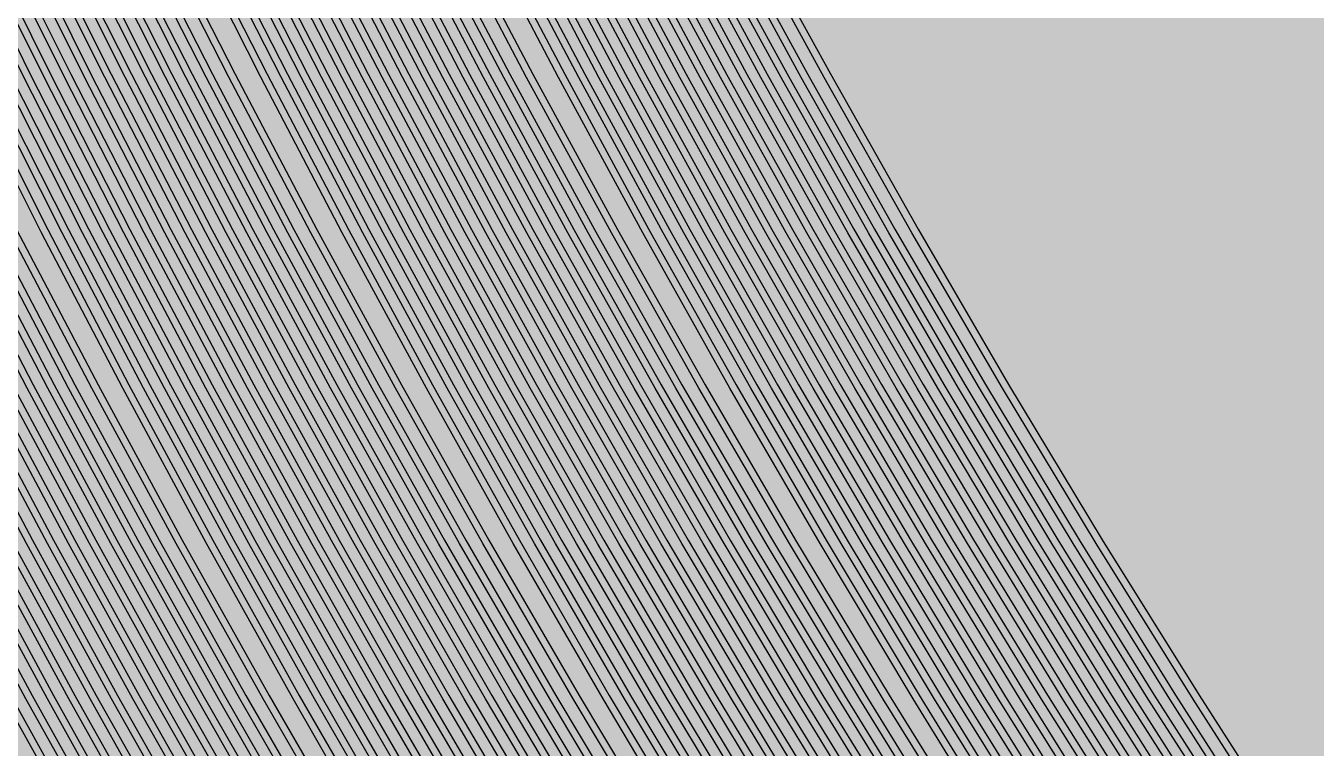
# Model space of a CAD drawing. Header units: metres. Extents: x -7231 to 10969, y -37556 to 1873.
# Drawn here: x 3917.9 to 4283.5, y -1606.2 to -1401.5 of the extents above; entities that cross this region are included whole.
import ezdxf

# ---------------------------------------------------------------- set-up
doc = ezdxf.new("R2010")
doc.units = ezdxf.units.M
doc.layers.add('Metal1', color=4, linetype='CONTINUOUS')
doc.layers.add('Polyimide', color=7, linetype='CONTINUOUS')

msp = doc.modelspace()

# ---------------------------------------------------------------- hatches: boundary and pattern name
at = {"layer": 'Polyimide'}
msp.add_hatch(color=7, dxfattribs=at).paths.add_polyline_path([(4065.69, -468), (4066.67, -501.99), (4068.51, -535.99), (4071.41, -569.99), (4075.54, -603.99), (4081.04, -637.99), (4088.01, -671.99), (4096.52, -705.98), (4106.62, -739.98), (4118.33, -773.98), (4131.63, -807.98), (4146.49, -841.98), (4162.87, -875.98), (4180.68, -909.97), (4199.83, -943.97), (4220.22, -977.97), (4241.73, -1011.97), (4264.21, -1045.97), (4287.52, -1079.96), (4311.51, -1113.96), (4336.01, -1147.96), (4360.86, -1181.96), (4385.88, -1215.96), (4410.89, -1249.96), (4435.74, -1283.95), (4460.24, -1317.95), (4484.23, -1351.95), (4507.54, -1385.95), (4530.02, -1419.95), (4551.53, -1453.94), (4571.92, -1487.94), (4591.07, -1521.94), (4608.88, -1555.94), (4625.26, -1589.94), (4640.12, -1623.94), (4653.42, -1657.93), (4665.13, -1691.93), (4675.23, -1725.93), (4683.74, -1759.93), (4690.71, -1793.93), (4696.21, -1827.93), (4700.34, -1861.92), (4703.24, -1895.92), (4705.08, -1929.92), (4706.06, -1963.92), (4706.44, -1997.92), (4706.5, -2031.91), (4706.5, -4793.02), (4709.95, -4838.39), (4720.22, -4882.71), (4737.08, -4924.98), (4760.13, -4964.2), (4788.85, -4999.49), (4822.58, -5030.03), (4860.53, -5055.12), (4901.85, -5074.18), (4901.85, -5074.18), (4970.68, -5105.23), (5034.7, -5145.26), (5092.76, -5193.54), (5143.8, -5249.19), (5186.89, -5311.2), (5221.24, -5378.44), (5246.23, -5449.69), (5261.41, -5523.66), (5266.5, -5599), (5261.41, -5674.34), (5246.23, -5748.31), (5221.24, -5819.56), (5186.89, -5886.8), (5143.8, -5948.81), (5092.76, -6004.46), (5034.7, -6052.74), (4970.68, -6092.77), (4901.85, -6123.82), (4860.53, -6142.88), (4822.58, -6167.97), (4788.85, -6198.51), (4760.13, -6233.8), (4737.08, -6273.02), (4720.22, -6315.29), (4709.95, -6359.61), (4706.5, -6404.98), (4706.5, -9221.52), (4709.95, -9266.88), (4720.22, -9311.21), (4737.08, -9353.47), (4760.13, -9392.7), (4788.85, -9427.98), (4822.58, -9458.52), (4860.53, -9483.61), (4901.85, -9502.67), (4970.68, -9533.72), (5034.7, -9573.75), (5092.76, -9622.03), (5143.8, -9677.68), (5186.89, -9739.69), (5221.24, -9806.94), (5246.23, -9878.19), (5261.41, -9952.16), (5266.5, -10027.49), (5261.41, -10102.83), (5246.23, -10176.8), (5221.24, -10248.05), (5186.89, -10315.3), (5143.8, -10377.31), (5092.76, -10432.96), (5034.7, -10481.24), (4970.68, -10521.27), (4901.85, -10552.32), (4860.53, -10571.38), (4822.58, -10596.46), (4788.85, -10627), (4760.13, -10662.29), (4737.08, -10701.52), (4720.22, -10743.78), (4709.95, -10788.1), (4706.5, -10833.47), (4706.5, -13650.01), (4709.95, -13695.38), (4720.22, -13739.7), (4737.08, -13781.96), (4760.13, -13821.19), (4788.85, -13856.48), (4822.58, -13887.02), (4860.53, -13912.11), (4901.85, -13931.17), (4970.68, -13962.22), (5034.7, -14002.25), (5092.76, -14050.53), (5143.8, -14106.18), (5186.89, -14168.19), (5221.24, -14235.43), (5246.23, -14306.68), (5261.41, -14380.65), (5266.5, -14455.99), (5261.41, -14531.33), (5246.23, -14605.29), (5221.24, -14676.55), (5186.89, -14743.79), (5143.8, -14805.8), (5092.76, -14861.45), (5034.7, -14909.73), (4970.68, -14949.76), (4901.85, -14980.81), (4860.53, -14999.87), (4822.58, -15024.96), (4788.85, -15055.5), (4760.13, -15090.79), (4737.08, -15130.01), (4720.22, -15172.27), (4709.95, -15216.6), (4706.5, -15261.97), (4706.5, -15455.99), (4720.95, -15750.04), (4764.14, -16041.26), (4835.68, -16326.84), (4934.86, -16604.04), (5060.74, -16870.18), (5212.09, -17122.7), (5387.47, -17359.17), (5585.18, -17577.31), (5803.32, -17775.02), (6039.79, -17950.4), (6292.31, -18101.75), (6558.45, -18227.63), (6835.65, -18326.81), (7121.23, -18398.34), (7412.45, -18441.54), (7706.5, -18455.99), (9969.01, -18455.99), (10047.42, -18459.84), (10125.08, -18471.36), (10201.23, -18490.44), (10275.15, -18516.89), (10346.12, -18550.45), (10413.46, -18590.81), (10476.52, -18637.58), (10534.69, -18690.3), (10587.41, -18748.47), (10634.18, -18811.53), (10674.54, -18878.87), (10708.11, -18949.84), (10734.56, -19023.76), (10753.63, -19099.92), (10765.15, -19177.58), (10769.01, -19255.99), (10769.01, -20895.8), (10730.24, -20951.41), (10694.6, -21009.08), (10662.21, -21068.63), (10633.17, -21129.89), (10607.55, -21192.66), (10585.45, -21256.74), (10566.93, -21321.96), (10552.05, -21388.09), (10540.84, -21454.95), (10533.35, -21522.33), (10529.6, -21590.02), (10529.6, -21657.81), (10533.35, -21725.5), (10540.84, -21792.87), (10552.05, -21859.73), (10566.93, -21925.87), (10585.45, -21991.08), (10607.55, -22055.17), (10633.17, -22117.94), (10662.21, -22179.19), (10694.6, -22238.74), (10730.24, -22296.41), (10769.01, -22352.03), (10769.01, -32454.24), (10728.74, -32510.49), (10691.72, -32568.92), (10658.05, -32629.35), (10627.85, -32691.58), (10601.2, -32755.42), (10578.21, -32820.67), (10558.93, -32887.1), (10543.44, -32954.52), (10531.77, -33022.71), (10523.97, -33091.44), (10520.07, -33160.51), (10520.07, -33229.69), (10523.97, -33298.75), (10531.77, -33367.49), (10543.44, -33435.67), (10558.93, -33503.09), (10578.21, -33569.53), (10601.2, -33634.77), (10627.85, -33698.61), (10658.05, -33760.85), (10691.72, -33821.28), (10728.74, -33879.71), (10769.01, -33935.96), (10769.01, -36556), (10765.15, -36634.41), (10753.63, -36712.07), (10734.56, -36788.23), (10708.11, -36862.15), (10674.54, -36933.12), (10634.18, -37000.46), (10587.41, -37063.51), (10534.69, -37121.69), (10476.52, -37174.41), (10413.46, -37221.18), (10346.12, -37261.54), (10275.15, -37295.1), (10201.23, -37321.55), (10125.08, -37340.63), (10047.42, -37352.15), (9969.01, -37356), (-6231.01, -37356), (-6309.42, -37352.15), (-6387.08, -37340.63), (-6463.23, -37321.55), (-6537.15, -37295.1), (-6608.12, -37261.54), (-6675.46, -37221.18), (-6738.52, -37174.41), (-6796.69, -37121.69), (-6849.41, -37063.51), (-6896.18, -37000.46), (-6936.54, -36933.12), (-6970.11, -36862.15), (-6996.56, -36788.23), (-7015.63, -36712.07), (-7027.15, -36634.41), (-7031.01, -36556), (-7031.01, -33936), (-6990.74, -33879.75), (-6953.7, -33821.31), (-6920.03, -33760.88), (-6889.82, -33698.64), (-6863.18, -33634.8), (-6840.18, -33569.55), (-6820.9, -33503.11), (-6805.4, -33435.69), (-6793.74, -33367.49), (-6785.94, -33298.75), (-6782.03, -33229.68), (-6782.03, -33160.5), (-6785.94, -33091.43), (-6793.74, -33022.69), (-6805.4, -32954.5), (-6820.9, -32887.07), (-6840.18, -32820.63), (-6863.18, -32755.39), (-6889.82, -32691.54), (-6920.03, -32629.3), (-6953.7, -32568.87), (-6990.74, -32510.43), (-7031.01, -32454.18), (-7031.01, -22364.83), (-6990.74, -22308.58), (-6953.7, -22250.14), (-6920.03, -22189.71), (-6889.82, -22127.47), (-6863.18, -22063.62), (-6840.18, -21998.38), (-6820.9, -21931.94), (-6805.4, -21864.51), (-6793.74, -21796.32), (-6785.94, -21727.58), (-6782.03, -21658.51), (-6782.03, -21589.33), (-6785.94, -21520.26), (-6793.74, -21451.52), (-6805.4, -21383.32), (-6820.9, -21315.9), (-6840.18, -21249.46), (-6863.18, -21184.21), (-6889.82, -21120.37), (-6920.03, -21058.13), (-6953.7, -20997.7), (-6990.74, -20939.26), (-7031.01, -20883.01), (-7031.01, -19255.99), (-7027.15, -19177.58), (-7015.63, -19099.92), (-6996.56, -19023.76), (-6970.11, -18949.84), (-6936.54, -18878.87), (-6896.18, -18811.53), (-6849.41, -18748.47), (-6796.69, -18690.3), (-6738.52, -18637.58), (-6675.46, -18590.81), (-6608.12, -18550.45), (-6537.15, -18516.89), (-6463.23, -18490.44), (-6387.08, -18471.36), (-6309.42, -18459.84), (-6231.01, -18455.99), (-3968.5, -18455.99), (-3674.45, -18441.54), (-3383.23, -18398.34), (-3097.65, -18326.81), (-2820.45, -18227.63), (-2554.31, -18101.75), (-2301.79, -17950.4), (-2065.32, -17775.02), (-1847.18, -17577.31), (-1649.47, -17359.17), (-1474.09, -17122.7), (-1322.74, -16870.18), (-1196.86, -16604.04), (-1097.68, -16326.84), (-1026.14, -16041.26), (-982.95, -15750.04), (-968.5, -15455.99), (-968.5, -15261.97), (-971.95, -15216.6), (-982.22, -15172.27), (-999.08, -15130.01), (-1022.13, -15090.79), (-1050.85, -15055.5), (-1084.58, -15024.96), (-1122.53, -14999.87), (-1163.85, -14980.81), (-1232.68, -14949.76), (-1296.7, -14909.73), (-1354.76, -14861.45), (-1405.8, -14805.8), (-1448.89, -14743.79), (-1483.24, -14676.55), (-1508.23, -14605.29), (-1523.41, -14531.33), (-1528.5, -14455.99), (-1523.41, -14380.65), (-1508.23, -14306.68), (-1483.24, -14235.43), (-1448.89, -14168.19), (-1405.8, -14106.18), (-1354.76, -14050.53), (-1296.7, -14002.25), (-1232.68, -13962.22), (-1163.85, -13931.17), (-1122.53, -13912.11), (-1084.58, -13887.02), (-1050.85, -13856.48), (-1022.13, -13821.19), (-999.08, -13781.96), (-982.22, -13739.7), (-971.95, -13695.38), (-968.5, -13650.01), (-968.5, -12309.64), (-971.95, -12264.27), (-982.22, -12219.94), (-999.08, -12177.68), (-1022.13, -12138.46), (-1050.85, -12103.17), (-1084.58, -12072.63), (-1122.53, -12047.54), (-1163.85, -12028.48), (-1232.68, -11997.43), (-1296.7, -11957.4), (-1354.76, -11909.12), (-1405.8, -11853.47), (-1448.89, -11791.46), (-1483.24, -11724.22), (-1508.23, -11652.96), (-1523.41, -11579), (-1528.5, -11503.66), (-1523.41, -11428.32), (-1508.23, -11354.35), (-1483.24, -11283.1), (-1448.89, -11215.86), (-1405.8, -11153.85), (-1354.76, -11098.2), (-1296.7, -11049.92), (-1232.68, -11009.89), (-1163.85, -10978.84), (-1122.53, -10959.78), (-1084.58, -10934.69), (-1050.85, -10904.15), (-1022.13, -10868.86), (-999.08, -10829.63), (-982.22, -10787.37), (-971.95, -10743.05), (-968.5, -10697.68), (-968.5, -9357.31), (-971.95, -9311.94), (-982.22, -9267.62), (-999.08, -9225.35), (-1022.13, -9186.13), (-1050.85, -9150.84), (-1084.58, -9120.3), (-1122.53, -9095.21), (-1163.85, -9076.15), (-1163.85, -9076.15), (-1232.68, -9045.1), (-1296.7, -9005.07), (-1354.76, -8956.79), (-1405.8, -8901.14), (-1448.89, -8839.13), (-1483.24, -8771.89), (-1508.23, -8700.64), (-1523.41, -8626.67), (-1528.5, -8551.33), (-1523.41, -8475.99), (-1508.23, -8402.02), (-1483.24, -8330.77), (-1448.89, -8263.53), (-1405.8, -8201.52), (-1354.76, -8145.87), (-1296.7, -8097.59), (-1232.68, -8057.56), (-1163.85, -8026.51), (-1163.85, -8026.51), (-1122.53, -8007.45), (-1084.58, -7982.36), (-1050.85, -7951.82), (-1022.13, -7916.53), (-999.08, -7877.31), (-982.22, -7835.04), (-971.95, -7790.72), (-968.5, -7745.35), (-968.5, -6404.98), (-971.95, -6359.61), (-982.22, -6315.29), (-999.08, -6273.02), (-1022.13, -6233.8), (-1050.85, -6198.51), (-1084.58, -6167.97), (-1122.53, -6142.88), (-1163.85, -6123.82), (-1163.85, -6123.82), (-1232.68, -6092.77), (-1296.7, -6052.74), (-1354.76, -6004.46), (-1405.8, -5948.81), (-1448.89, -5886.8), (-1483.24, -5819.56), (-1508.23, -5748.31), (-1523.41, -5674.34), (-1528.5, -5599), (-1523.41, -5523.66), (-1508.23, -5449.69), (-1483.24, -5378.44), (-1448.89, -5311.2), (-1405.8, -5249.19), (-1354.76, -5193.54), (-1296.7, -5145.26), (-1232.68, -5105.23), (-1163.85, -5074.18), (-1163.85, -5074.18), (-1122.53, -5055.12), (-1084.58, -5030.03), (-1050.85, -4999.49), (-1022.13, -4964.2), (-999.08, -4924.98), (-982.22, -4882.71), (-971.95, -4838.39), (-968.5, -4793.02), (-968.5, -2031.91), (-968.44, -1997.92), (-968.06, -1963.92), (-967.05, -1929.92), (-965.18, -1895.92), (-962.22, -1861.92), (-958.01, -1827.93), (-952.41, -1793.93), (-945.31, -1759.93), (-936.64, -1725.93), (-926.35, -1691.93), (-914.43, -1657.93), (-900.88, -1623.94), (-885.74, -1589.94), (-869.05, -1555.94), (-850.91, -1521.94), (-831.4, -1487.94), (-810.63, -1453.94), (-788.72, -1419.95), (-765.82, -1385.95), (-742.07, -1351.95), (-717.63, -1317.95), (-692.67, -1283.95), (-667.36, -1249.96), (-641.88, -1215.96), (-616.39, -1181.96), (-591.08, -1147.96), (-566.12, -1113.96), (-541.68, -1079.96), (-517.93, -1045.97), (-495.03, -1011.97), (-473.12, -977.97), (-452.35, -943.97), (-432.84, -909.97), (-414.7, -875.98), (-398.01, -841.98), (-382.87, -807.98), (-369.32, -773.98), (-357.4, -739.98), (-347.11, -705.98), (-338.44, -671.99), (-331.34, -637.99), (-325.74, -603.99), (-321.53, -569.99), (-318.57, -535.99), (-316.7, -501.99), (-315.69, -468), (-315.31, -434), (-315.25, -400), (-315.25, 401), (-315.25, 451), (-315.25, 1644), (-270.25, 1644), (-270.03, 1637.13), (-269.35, 1630.29), (-268.23, 1623.52), (-266.67, 1616.82), (-264.68, 1610.25), (-262.26, 1603.82), (-259.42, 1597.56), (-256.18, 1591.5), (-252.55, 1585.67), (-248.55, 1580.08), (-244.19, 1574.77), (-239.5, 1569.75), (-234.48, 1565.06), (-229.17, 1560.7), (-223.58, 1556.7), (-217.75, 1553.07), (-211.69, 1549.83), (-205.43, 1546.99), (-199, 1544.57), (-192.43, 1542.58), (-185.73, 1541.02), (-178.96, 1539.9), (-172.12, 1539.22), (-165.25, 1539), (-158.38, 1539.22), (-151.54, 1539.9), (-144.77, 1541.02), (-138.07, 1542.58), (-131.5, 1544.57), (-125.07, 1546.99), (-118.81, 1549.83), (-112.75, 1553.07), (-106.92, 1556.7), (-101.33, 1560.7), (-96.02, 1565.06), (-91, 1569.75), (-86.31, 1574.77), (-81.95, 1580.08), (-77.95, 1585.67), (-74.32, 1591.5), (-71.08, 1597.56), (-68.24, 1603.82), (-65.82, 1610.25), (-63.83, 1616.82), (-62.27, 1623.52), (-61.15, 1630.29), (-60.47, 1637.13), (-60.25, 1644), (1853, 1644), (1853, 1573), (3815.25, 1573), (3815.46, 1579.54), (3816.11, 1586.05), (3817.17, 1592.51), (3818.66, 1598.88), (3820.56, 1605.14), (3822.86, 1611.27), (3825.56, 1617.23), (3828.65, 1623), (3832.1, 1628.56), (3835.91, 1633.88), (3840.07, 1638.93), (3844.54, 1643.71), (3849.32, 1648.18), (3854.37, 1652.34), (3859.69, 1656.15), (3865.25, 1659.6), (3871.02, 1662.69), (3876.98, 1665.39), (3883.11, 1667.69), (3889.37, 1669.59), (3895.74, 1671.08), (3902.2, 1672.14), (3908.71, 1672.79), (3915.25, 1673), (3921.79, 1672.79), (3928.3, 1672.14), (3934.76, 1671.08), (3941.13, 1669.59), (3947.39, 1667.69), (3953.52, 1665.39), (3959.48, 1662.69), (3965.25, 1659.6), (3970.81, 1656.15), (3976.13, 1652.34), (3981.18, 1648.18), (3985.96, 1643.71), (3990.43, 1638.93), (3994.59, 1633.88), (3998.4, 1628.56), (4001.85, 1623), (4004.94, 1617.23), (4007.64, 1611.27), (4009.94, 1605.14), (4011.84, 1598.88), (4013.33, 1592.51), (4014.39, 1586.05), (4015.04, 1579.54), (4015.25, 1573), (4065.25, 1573), (4065.25, 451), (4065.25, 401), (4065.25, -400), (4065.31, -434), (4065.69, -468)])

# ---------------------------------------------------------------- linework, layer by layer
at = {"layer": 'Metal1'}
for points in [[(4174.5, -16631.91), (4174.5, -2032.19), (4147.92, -1988.41), (4121.2, -1944.4), (4094.48, -1900.38), (4067.76, -1856.36), (4041.04, -1812.34), (4014.32, -1768.32), (3987.65, -1724.29), (3961.62, -1680.27), (3936.37, -1636.23), (3911.9, -1592.2), (3888.2, -1548.17), (3865.26, -1504.14), (3843.05, -1460.11), (3821.59, -1416.08), (3800.85, -1372.05)], [(3802.66, -1371.21), (3823.39, -1415.22), (3844.85, -1459.22), (3867.04, -1503.23), (3889.97, -1547.24), (3913.66, -1591.24), (3938.11, -1635.25), (3963.35, -1679.26), (3989.37, -1723.27), (4016.03, -1767.28), (4042.75, -1811.3), (4069.47, -1855.32), (4096.19, -1899.34), (4122.91, -1943.36), (4149.63, -1987.38), (4176.5, -2031.63), (4176.5, -16631.91)], [(4181.5, -16631.91), (4181.5, -2032.2), (4154.83, -1988.42), (4128.01, -1944.4), (4101.2, -1900.38), (4074.38, -1856.36), (4047.56, -1812.34), (4020.75, -1768.32), (3993.98, -1724.3), (3967.85, -1680.27), (3942.52, -1636.24), (3917.96, -1592.21), (3894.17, -1548.17), (3871.15, -1504.14), (3848.87, -1460.11), (3827.32, -1416.08), (3806.51, -1372.05)], [(3808.32, -1371.21), (3829.13, -1415.21), (3850.66, -1459.22), (3872.92, -1503.23), (3895.94, -1547.24), (3919.71, -1591.24), (3944.26, -1635.25), (3969.58, -1679.26), (3995.7, -1723.27), (4022.46, -1767.28), (4049.27, -1811.3), (4076.09, -1855.32), (4102.9, -1899.34), (4129.72, -1943.36), (4156.54, -1987.38), (4183.5, -2031.63), (4183.5, -16631.91)], [(4188.5, -16631.91), (4188.5, -2032.2), (4161.73, -1988.42), (4134.82, -1944.4), (4107.91, -1900.38), (4081, -1856.36), (4054.09, -1812.34), (4027.17, -1768.32), (4000.31, -1724.3), (3974.09, -1680.27), (3948.66, -1636.24), (3924.02, -1592.21), (3900.15, -1548.18), (3877.04, -1504.14), (3854.68, -1460.11), (3833.06, -1416.08), (3812.17, -1372.05)], [(3813.98, -1371.21), (3834.86, -1415.21), (3856.47, -1459.22), (3878.81, -1503.23), (3901.91, -1547.23), (3925.77, -1591.24), (3950.4, -1635.25), (3975.82, -1679.26), (4002.03, -1723.27), (4028.88, -1767.28), (4055.79, -1811.3), (4082.7, -1855.32), (4109.62, -1899.34), (4136.53, -1943.35), (4163.44, -1987.37), (4190.5, -2031.63), (4190.5, -16631.91)], [(4195.5, -16631.91), (4195.5, -2032.2), (4168.64, -1988.42), (4141.63, -1944.4), (4114.62, -1900.38), (4087.62, -1856.36), (4060.61, -1812.34), (4033.6, -1768.32), (4006.64, -1724.3), (3980.33, -1680.27), (3954.81, -1636.24), (3930.08, -1592.21), (3906.12, -1548.18), (3882.93, -1504.15), (3860.49, -1460.12), (3838.79, -1416.08), (3817.83, -1372.05)], [(3819.64, -1371.21), (3840.59, -1415.21), (3862.28, -1459.22), (3884.7, -1503.23), (3907.88, -1547.23), (3931.83, -1591.24), (3956.55, -1635.25), (3982.05, -1679.26), (4008.35, -1723.26), (4035.3, -1767.28), (4062.31, -1811.3), (4089.32, -1855.32), (4116.33, -1899.33), (4143.34, -1943.35), (4170.34, -1987.37), (4197.5, -2031.63), (4197.5, -16631.91)], [(4202.5, -16631.91), (4202.5, -2032.2), (4175.54, -1988.42), (4148.44, -1944.4), (4121.34, -1900.38), (4094.23, -1856.36), (4067.13, -1812.34), (4040.02, -1768.32), (4012.97, -1724.3), (3986.56, -1680.27), (3960.96, -1636.24), (3936.14, -1592.21), (3912.09, -1548.18), (3888.82, -1504.15), (3866.3, -1460.12), (3844.53, -1416.09), (3823.49, -1372.05)], [(3825.3, -1371.2), (3846.32, -1415.21), (3868.09, -1459.22), (3890.59, -1503.22), (3913.86, -1547.23), (3937.88, -1591.24), (3962.69, -1635.25), (3988.29, -1679.25), (4014.68, -1723.26), (4041.73, -1767.28), (4068.83, -1811.3), (4095.94, -1855.31), (4123.04, -1899.33), (4150.14, -1943.35), (4177.25, -1987.37), (4204.5, -2031.63), (4204.5, -16631.91)], [(4209.5, -16631.91), (4209.5, -2032.2), (4182.45, -1988.42), (4155.25, -1944.4), (4128.05, -1900.38), (4100.85, -1856.36), (4073.65, -1812.35), (4046.45, -1768.33), (4019.3, -1724.3), (3992.8, -1680.27), (3967.1, -1636.24), (3942.19, -1592.21), (3918.07, -1548.18), (3894.71, -1504.15), (3872.11, -1460.12), (3850.26, -1416.09), (3829.15, -1372.06)], [(3830.96, -1371.2), (3852.06, -1415.21), (3873.9, -1459.22), (3896.48, -1503.22), (3919.83, -1547.23), (3943.94, -1591.24), (3968.84, -1635.24), (3994.52, -1679.25), (4021.01, -1723.26), (4048.15, -1767.28), (4075.35, -1811.29), (4102.55, -1855.31), (4129.75, -1899.33), (4156.95, -1943.35), (4184.15, -1987.37), (4211.5, -2031.63), (4211.5, -16631.91)], [(4216.5, -16631.91), (4216.5, -2032.2), (4189.35, -1988.42), (4162.06, -1944.4), (4134.76, -1900.38), (4107.47, -1856.37), (4080.17, -1812.35), (4052.88, -1768.33), (4025.63, -1724.3), (3999.04, -1680.27), (3973.25, -1636.24), (3948.25, -1592.21), (3924.04, -1548.18), (3900.6, -1504.15), (3877.92, -1460.12), (3855.99, -1416.09), (3834.81, -1372.06)], [(3836.61, -1371.2), (3857.79, -1415.21), (3879.71, -1459.22), (3902.37, -1503.22), (3925.8, -1547.23), (3950, -1591.24), (3974.98, -1635.24), (4000.76, -1679.25), (4027.34, -1723.26), (4054.58, -1767.27), (4081.87, -1811.29), (4109.17, -1855.31), (4136.46, -1899.33), (4163.76, -1943.35), (4191.05, -1987.37), (4218.5, -2031.63), (4218.5, -16631.91)], [(4223.5, -16631.91), (4223.5, -2032.2), (4196.26, -1988.42), (4168.87, -1944.4), (4141.48, -1900.39), (4114.08, -1856.37), (4086.69, -1812.35), (4059.3, -1768.33), (4031.96, -1724.3), (4005.27, -1680.27), (3979.39, -1636.24), (3954.31, -1592.21), (3930.01, -1548.18), (3906.49, -1504.15), (3883.73, -1460.12), (3861.73, -1416.09), (3840.47, -1372.06)], [(3842.27, -1371.2), (3863.52, -1415.21), (3885.51, -1459.21), (3908.26, -1503.22), (3931.77, -1547.23), (3956.05, -1591.24), (3981.12, -1635.24), (4006.99, -1679.25), (4033.67, -1723.26), (4061, -1767.27), (4088.39, -1811.29), (4115.78, -1855.31), (4143.17, -1899.33), (4170.57, -1943.35), (4197.96, -1987.37), (4225.5, -2031.63), (4225.5, -16631.91)], [(4230.5, -16631.91), (4230.5, -2032.2), (4203.16, -1988.43), (4175.68, -1944.41), (4148.19, -1900.39), (4120.7, -1856.37), (4093.21, -1812.35), (4065.73, -1768.33), (4038.29, -1724.31), (4011.51, -1680.28), (3985.54, -1636.25), (3960.37, -1592.21), (3935.99, -1548.18), (3912.38, -1504.15), (3889.54, -1460.12), (3867.46, -1416.09), (3846.13, -1372.06)], [(3847.93, -1371.2), (3869.25, -1415.21), (3891.32, -1459.21), (3914.15, -1503.22), (3937.74, -1547.23), (3962.11, -1591.23), (3987.27, -1635.24), (4013.23, -1679.25), (4039.99, -1723.26), (4067.42, -1767.27), (4094.91, -1811.29), (4122.4, -1855.31), (4149.89, -1899.33), (4177.37, -1943.35), (4204.86, -1987.37), (4232.5, -2031.63), (4232.5, -16631.91)], [(4237.5, -16631.91), (4237.5, -2032.2), (4210.07, -1988.43), (4182.49, -1944.41), (4154.9, -1900.39), (4127.32, -1856.37), (4099.74, -1812.35), (4072.15, -1768.33), (4044.62, -1724.31), (4017.75, -1680.28), (3991.68, -1636.25), (3966.43, -1592.22), (3941.96, -1548.18), (3918.27, -1504.15), (3895.35, -1460.12), (3873.19, -1416.09), (3851.79, -1372.06)], [(3853.59, -1371.2), (3874.99, -1415.2), (3897.13, -1459.21), (3920.04, -1503.22), (3943.71, -1547.23), (3968.17, -1591.23), (3993.41, -1635.24), (4019.46, -1679.25), (4046.32, -1723.26), (4073.85, -1767.27), (4101.43, -1811.29), (4129.01, -1855.31), (4156.6, -1899.33), (4184.18, -1943.35), (4211.76, -1987.36), (4239.5, -2031.63), (4239.5, -16631.91)], [(4244.5, -16631.91), (4244.5, -2032.2), (4216.97, -1988.43), (4189.29, -1944.41), (4161.62, -1900.39), (4133.94, -1856.37), (4106.26, -1812.35), (4078.58, -1768.33), (4050.95, -1724.31), (4023.98, -1680.28), (3997.83, -1636.25), (3972.48, -1592.22), (3947.93, -1548.19), (3924.16, -1504.16), (3901.16, -1460.12), (3878.93, -1416.09), (3857.44, -1372.06)], [(3859.25, -1371.2), (3880.72, -1415.2), (3902.94, -1459.21), (3925.93, -1503.22), (3949.69, -1547.22), (3974.22, -1591.23), (3999.56, -1635.24), (4025.7, -1679.25), (4052.65, -1723.25), (4080.27, -1767.27), (4107.95, -1811.29), (4135.63, -1855.31), (4163.31, -1899.33), (4190.99, -1943.34), (4218.67, -1987.36), (4246.5, -2031.63), (4246.5, -16631.91)], [(4251.5, -16631.91), (4251.5, -2032.2), (4223.88, -1988.43), (4196.1, -1944.41), (4168.33, -1900.39), (4140.55, -1856.37), (4112.78, -1812.35), (4085, -1768.33), (4057.28, -1724.31), (4030.22, -1680.28), (4003.98, -1636.25), (3978.54, -1592.22), (3953.9, -1548.19), (3930.05, -1504.16), (3906.98, -1460.13), (3884.66, -1416.09), (3863.1, -1372.06)], [(3864.91, -1371.2), (3886.45, -1415.2), (3908.75, -1459.21), (3931.82, -1503.22), (3955.66, -1547.22), (3980.28, -1591.23), (4005.7, -1635.24), (4031.93, -1679.24), (4058.98, -1723.25), (4086.7, -1767.27), (4114.47, -1811.29), (4142.25, -1855.3), (4170.02, -1899.32), (4197.8, -1943.34), (4225.57, -1987.36), (4253.5, -2031.63), (4253.5, -16631.91)], [(4258.5, -16631.91), (4258.5, -2032.2), (4230.84, -1988.43), (4203.03, -1944.41), (4175.21, -1900.39), (4147.4, -1856.37), (4119.59, -1812.35), (4091.77, -1768.33), (4064.01, -1724.31), (4036.91, -1680.28), (4010.63, -1636.25), (3985.17, -1592.22), (3960.49, -1548.19), (3936.61, -1504.16), (3913.5, -1460.13), (3891.16, -1416.09), (3869.57, -1372.06)], [(3871.37, -1371.19), (3892.95, -1415.2), (3915.28, -1459.21), (3938.37, -1503.22), (3962.25, -1547.22), (3986.9, -1591.23), (4012.36, -1635.24), (4038.62, -1679.24), (4065.71, -1723.25), (4093.46, -1767.27), (4121.28, -1811.29), (4149.09, -1855.3), (4176.91, -1899.32), (4204.72, -1943.34), (4232.53, -1987.36), (4260.5, -2031.63), (4260.5, -16631.91)], [(4265.5, -16631.91), (4265.5, -2032.2), (4237.99, -1988.43), (4210.33, -1944.41), (4182.67, -1900.39), (4155.01, -1856.37), (4127.35, -1812.35), (4099.69, -1768.33), (4072.09, -1724.31), (4045.14, -1680.28), (4019, -1636.25), (3993.67, -1592.22), (3969.14, -1548.19), (3945.38, -1504.15), (3922.4, -1460.12), (3900.18, -1416.09), (3878.71, -1372.06)], [(3880.52, -1371.2), (3901.97, -1415.2), (3924.18, -1459.21), (3947.15, -1503.22), (3970.89, -1547.22), (3995.41, -1591.23), (4020.73, -1635.24), (4046.85, -1679.25), (4073.79, -1723.25), (4101.39, -1767.27), (4129.05, -1811.29), (4156.71, -1855.31), (4184.37, -1899.33), (4212.03, -1943.34), (4239.69, -1987.36), (4267.5, -2031.63), (4267.5, -16631.91)], [(4272.5, -16631.91), (4272.5, -2032.2), (4244.9, -1988.43), (4217.14, -1944.41), (4189.39, -1900.39), (4161.63, -1856.37), (4133.87, -1812.35), (4106.12, -1768.33), (4078.42, -1724.31), (4051.37, -1680.28), (4025.15, -1636.25), (3999.73, -1592.22), (3975.11, -1548.19), (3951.27, -1504.16), (3928.21, -1460.12), (3905.92, -1416.09), (3884.37, -1372.06)], [(3886.17, -1371.2), (3907.71, -1415.2), (3929.99, -1459.21), (3953.04, -1503.22), (3976.86, -1547.22), (4001.47, -1591.23), (4026.87, -1635.24), (4053.08, -1679.24), (4080.11, -1723.25), (4107.81, -1767.27), (4135.57, -1811.29), (4163.32, -1855.31), (4191.08, -1899.32), (4218.83, -1943.34), (4246.59, -1987.36), (4274.5, -2031.63), (4274.5, -16631.91)], [(4279.5, -16631.91), (4279.5, -2032.2), (4251.8, -1988.43), (4223.95, -1944.41), (4196.1, -1900.39), (4168.25, -1856.37), (4140.4, -1812.35), (4112.54, -1768.33), (4084.75, -1724.31), (4057.61, -1680.28), (4031.29, -1636.25), (4005.79, -1592.22), (3981.08, -1548.19), (3957.17, -1504.16), (3934.02, -1460.13), (3911.65, -1416.09), (3890.03, -1372.06)], [(3891.83, -1371.19), (3913.44, -1415.2), (3935.8, -1459.21), (3958.93, -1503.21), (3982.83, -1547.22), (4007.53, -1591.23), (4033.02, -1635.24), (4059.32, -1679.24), (4086.44, -1723.25), (4114.23, -1767.27), (4142.09, -1811.28), (4169.94, -1855.3), (4197.79, -1899.32), (4225.64, -1943.34), (4253.49, -1987.36), (4281.5, -2031.62), (4281.5, -16631.91)], [(4286.5, -16631.91), (4286.5, -2032.21), (4258.71, -1988.43), (4230.76, -1944.41), (4202.81, -1900.39), (4174.87, -1856.37), (4146.92, -1812.36), (4118.97, -1768.34), (4091.07, -1724.31), (4063.84, -1680.28), (4037.44, -1636.25), (4011.85, -1592.22), (3987.06, -1548.19), (3963.06, -1504.16), (3939.84, -1460.13), (3917.38, -1416.1), (3895.69, -1372.06)], [(3897.49, -1371.19), (3919.17, -1415.2), (3941.61, -1459.21), (3964.82, -1503.21), (3988.81, -1547.22), (4013.58, -1591.23), (4039.16, -1635.23), (4065.55, -1679.24), (4092.77, -1723.25), (4120.66, -1767.26), (4148.61, -1811.28), (4176.55, -1855.3), (4204.5, -1899.32), (4232.45, -1943.34), (4260.4, -1987.36), (4288.5, -2031.62), (4288.5, -16631.91)], [(4293.5, -16631.91), (4293.5, -2032.21), (4265.61, -1988.43), (4237.57, -1944.41), (4209.53, -1900.39), (4181.48, -1856.38), (4153.44, -1812.36), (4125.4, -1768.34), (4097.4, -1724.31), (4070.08, -1680.28), (4043.59, -1636.25), (4017.91, -1592.22), (3993.03, -1548.19), (3968.95, -1504.16), (3945.65, -1460.13), (3923.12, -1416.1), (3901.35, -1372.07)], [(3903.15, -1371.19), (3924.9, -1415.2), (3947.42, -1459.21), (3970.71, -1503.21), (3994.78, -1547.22), (4019.64, -1591.23), (4045.31, -1635.23), (4071.79, -1679.24), (4099.1, -1723.25), (4127.08, -1767.26), (4155.13, -1811.28), (4183.17, -1855.3), (4211.21, -1899.32), (4239.26, -1943.34), (4267.3, -1987.36), (4295.5, -2031.62), (4295.5, -16631.91)], [(4300.5, -16631.91), (4300.5, -2032.21), (4272.52, -1988.43), (4244.38, -1944.42), (4216.24, -1900.4), (4188.1, -1856.38), (4159.96, -1812.36), (4131.82, -1768.34), (4103.73, -1724.31), (4076.32, -1680.29), (4049.73, -1636.25), (4023.96, -1592.22), (3999, -1548.19), (3974.84, -1504.16), (3951.46, -1460.13), (3928.85, -1416.1), (3907.01, -1372.07)], [(3908.81, -1371.19), (3930.64, -1415.2), (3953.23, -1459.2), (3976.6, -1503.21), (4000.75, -1547.22), (4025.7, -1591.22), (4051.45, -1635.23), (4078.02, -1679.24), (4105.43, -1723.25), (4133.51, -1767.26), (4161.65, -1811.28), (4189.78, -1855.3), (4217.92, -1899.32), (4246.06, -1943.34), (4274.2, -1987.36), (4302.5, -2031.62), (4302.5, -16631.91)], [(4307.5, -16631.91), (4307.5, -2032.21), (4279.42, -1988.44), (4251.19, -1944.42), (4222.95, -1900.4), (4194.72, -1856.38), (4166.48, -1812.36), (4138.25, -1768.34), (4110.06, -1724.32), (4082.55, -1680.29), (4055.88, -1636.26), (4030.02, -1592.22), (4004.98, -1548.19), (3980.73, -1504.16), (3957.27, -1460.13), (3934.59, -1416.1), (3912.67, -1372.07)], [(3914.47, -1371.19), (3936.37, -1415.2), (3959.04, -1459.2), (3982.49, -1503.21), (4006.72, -1547.22), (4031.75, -1591.22), (4057.59, -1635.23), (4084.26, -1679.24), (4111.75, -1723.25), (4139.93, -1767.26), (4168.17, -1811.28), (4196.4, -1855.3), (4224.64, -1899.32), (4252.87, -1943.34), (4281.11, -1987.36), (4309.5, -2031.62), (4309.5, -16631.91)], [(4314.5, -16631.91), (4314.5, -2032.21), (4286.33, -1988.44), (4258, -1944.42), (4229.67, -1900.4), (4201.33, -1856.38), (4173, -1812.36), (4144.67, -1768.34), (4116.39, -1724.32), (4088.79, -1680.29), (4062.02, -1636.26), (4036.08, -1592.23), (4010.95, -1548.19), (3986.62, -1504.16), (3963.08, -1460.13), (3940.32, -1416.1), (3918.33, -1372.07)], [(3920.13, -1371.19), (3942.1, -1415.19), (3964.85, -1459.2), (3988.38, -1503.21), (4012.69, -1547.22), (4037.81, -1591.22), (4063.74, -1635.23), (4090.49, -1679.24), (4118.08, -1723.25), (4146.35, -1767.26), (4174.68, -1811.28), (4203.02, -1855.3), (4231.35, -1899.32), (4259.68, -1943.34), (4288.01, -1987.35), (4316.5, -2031.62), (4316.5, -16631.91)], [(4321.5, -16631.91), (4321.5, -2032.21), (4293.23, -1988.44), (4264.81, -1944.42), (4236.38, -1900.4), (4207.95, -1856.38), (4179.52, -1812.36), (4151.1, -1768.34), (4122.72, -1724.32), (4095.03, -1680.29), (4068.17, -1636.26), (4042.14, -1592.23), (4016.92, -1548.2), (3992.51, -1504.16), (3968.89, -1460.13), (3946.05, -1416.1), (3923.99, -1372.07)], [(3925.78, -1371.19), (3947.84, -1415.19), (3970.66, -1459.2), (3994.27, -1503.21), (4018.66, -1547.21), (4043.87, -1591.22), (4069.88, -1635.23), (4096.73, -1679.24), (4124.41, -1723.24), (4152.78, -1767.26), (4181.2, -1811.28), (4209.63, -1855.3), (4238.06, -1899.32), (4266.49, -1943.33), (4294.91, -1987.35), (4323.5, -2031.62), (4323.5, -16631.91)], [(4328.5, -16631.91), (4328.5, -2032.21), (4300.14, -1988.44), (4271.61, -1944.42), (4243.09, -1900.4), (4214.57, -1856.38), (4186.05, -1812.36), (4157.52, -1768.34), (4129.05, -1724.32), (4101.26, -1680.29), (4074.31, -1636.26), (4048.2, -1592.23), (4022.89, -1548.2), (3998.4, -1504.17), (3974.7, -1460.13), (3951.79, -1416.1), (3929.65, -1372.07)], [(3931.44, -1371.19), (3953.57, -1415.19), (3976.47, -1459.2), (4000.15, -1503.21), (4024.64, -1547.21), (4049.92, -1591.22), (4076.03, -1635.23), (4102.96, -1679.23), (4130.74, -1723.24), (4159.2, -1767.26), (4187.72, -1811.28), (4216.25, -1855.29), (4244.77, -1899.31), (4273.29, -1943.33), (4301.82, -1987.35), (4330.5, -2031.62), (4330.5, -16631.91)], [(4335.5, -16631.91), (4335.5, -2032.21), (4307.04, -1988.44), (4278.42, -1944.42), (4249.81, -1900.4), (4221.19, -1856.38), (4192.57, -1812.36), (4163.95, -1768.35), (4135.38, -1724.32), (4107.5, -1680.29), (4080.46, -1636.26), (4054.25, -1592.23), (4028.87, -1548.2), (4004.29, -1504.17), (3980.51, -1460.14), (3957.52, -1416.1), (3935.31, -1372.07)], [(3937.1, -1371.18), (3959.3, -1415.19), (3982.28, -1459.2), (4006.04, -1503.2), (4030.61, -1547.21), (4055.98, -1591.22), (4082.17, -1635.23), (4109.2, -1679.23), (4137.07, -1723.24), (4165.63, -1767.26), (4194.24, -1811.27), (4222.86, -1855.29), (4251.48, -1899.31), (4280.1, -1943.33), (4308.72, -1987.35), (4337.5, -2031.62), (4337.5, -16631.91)], [(4342.5, -16631.91), (4342.5, -2032.21), (4313.95, -1988.44), (4285.23, -1944.42), (4256.52, -1900.4), (4227.8, -1856.38), (4199.09, -1812.37), (4170.37, -1768.35), (4141.71, -1724.32), (4113.74, -1680.29), (4086.61, -1636.26), (4060.31, -1592.23), (4034.84, -1548.2), (4010.18, -1504.17), (3986.32, -1460.14), (3963.26, -1416.11), (3940.97, -1372.07)], [(3942.76, -1371.18), (3965.03, -1415.19), (3988.09, -1459.2), (4011.93, -1503.2), (4036.58, -1547.21), (4062.04, -1591.22), (4088.32, -1635.22), (4115.43, -1679.23), (4143.4, -1723.24), (4172.05, -1767.25), (4200.76, -1811.27), (4229.48, -1855.29), (4258.19, -1899.31), (4286.91, -1943.33), (4315.62, -1987.35), (4344.5, -2031.62), (4344.5, -16631.91)], [(4349.5, -16631.91), (4349.5, -2032.21), (4320.85, -1988.44), (4292.04, -1944.42), (4263.23, -1900.41), (4234.42, -1856.39), (4205.61, -1812.37), (4176.8, -1768.35), (4148.04, -1724.32), (4119.97, -1680.29), (4092.75, -1636.26), (4066.37, -1592.23), (4040.81, -1548.2), (4016.07, -1504.17), (3992.13, -1460.14), (3968.99, -1416.11), (3946.63, -1372.08)], [(3948.42, -1371.18), (3970.77, -1415.19), (3993.9, -1459.2), (4017.82, -1503.2), (4042.55, -1547.21), (4068.09, -1591.22), (4094.46, -1635.22), (4121.67, -1679.23), (4149.72, -1723.24), (4178.47, -1767.25), (4207.28, -1811.27), (4236.09, -1855.29), (4264.91, -1899.31), (4293.72, -1943.33), (4322.53, -1987.35), (4351.5, -2031.62), (4351.5, -16631.91)], [(4356.5, -16631.91), (4356.5, -2032.21), (4327.81, -1988.44), (4298.97, -1944.42), (4270.12, -1900.41), (4241.27, -1856.39), (4212.42, -1812.37), (4183.57, -1768.35), (4154.78, -1724.32), (4126.67, -1680.29), (4099.41, -1636.26), (4072.99, -1592.23), (4047.4, -1548.2), (4022.63, -1504.17), (3998.66, -1460.14), (3975.48, -1416.11), (3953.09, -1372.08)], [(3954.88, -1371.18), (3977.26, -1415.19), (4000.42, -1459.2), (4024.38, -1503.2), (4049.14, -1547.21), (4074.72, -1591.22), (4101.12, -1635.22), (4128.36, -1679.23), (4156.46, -1723.24), (4185.24, -1767.25), (4214.09, -1811.27), (4242.94, -1855.29), (4271.79, -1899.31), (4300.64, -1943.33), (4329.49, -1987.35), (4358.5, -2031.62), (4358.5, -16631.91)], [(4363.5, -16631.91), (4363.5, -2032.21), (4334.97, -1988.44), (4306.27, -1944.42), (4277.58, -1900.4), (4248.88, -1856.38), (4220.18, -1812.37), (4191.49, -1768.35), (4162.85, -1724.32), (4134.89, -1680.29), (4107.78, -1636.26), (4081.5, -1592.23), (4056.05, -1548.2), (4031.4, -1504.17), (4007.56, -1460.14), (3984.51, -1416.11), (3962.24, -1372.07)], [(3964.03, -1371.18), (3986.29, -1415.19), (4009.33, -1459.2), (4033.16, -1503.2), (4057.78, -1547.21), (4083.22, -1591.22), (4109.49, -1635.22), (4136.59, -1679.23), (4164.53, -1723.24), (4193.16, -1767.25), (4221.86, -1811.27), (4250.56, -1855.29), (4279.25, -1899.31), (4307.95, -1943.33), (4336.64, -1987.35), (4365.5, -2031.62), (4365.5, -16631.91)], [(4370.5, -16631.91), (4370.5, -2032.21), (4341.87, -1988.44), (4313.08, -1944.42), (4284.29, -1900.4), (4255.5, -1856.39), (4226.71, -1812.37), (4197.91, -1768.35), (4169.18, -1724.32), (4141.13, -1680.29), (4113.92, -1636.26), (4087.56, -1592.23), (4062.02, -1548.2), (4037.29, -1504.17), (4013.37, -1460.14), (3990.24, -1416.11), (3967.9, -1372.08)], [(3969.69, -1371.18), (3992.02, -1415.19), (4015.14, -1459.2), (4039.05, -1503.2), (4063.76, -1547.21), (4089.28, -1591.22), (4115.63, -1635.22), (4142.82, -1679.23), (4170.86, -1723.24), (4199.59, -1767.25), (4228.38, -1811.27), (4257.17, -1855.29), (4285.96, -1899.31), (4314.75, -1943.33), (4343.55, -1987.35), (4372.5, -2031.62), (4372.5, -16631.91)], [(4377.5, -16631.91), (4377.5, -2032.21), (4348.78, -1988.44), (4319.89, -1944.43), (4291, -1900.41), (4262.11, -1856.39), (4233.23, -1812.37), (4204.34, -1768.35), (4175.51, -1724.32), (4147.36, -1680.3), (4120.07, -1636.26), (4093.62, -1592.23), (4067.99, -1548.2), (4043.18, -1504.17), (4019.18, -1460.14), (3995.98, -1416.11), (3973.56, -1372.08)], [(3975.34, -1371.18), (3997.75, -1415.19), (4020.95, -1459.19), (4044.93, -1503.2), (4069.73, -1547.21), (4095.34, -1591.22), (4121.78, -1635.22), (4149.05, -1679.23), (4177.19, -1723.24), (4206.01, -1767.25), (4234.9, -1811.27), (4263.79, -1855.29), (4292.67, -1899.31), (4321.56, -1943.33), (4350.45, -1987.35), (4379.5, -2031.62), (4379.5, -16631.91)], [(4384.5, -16631.91), (4384.5, -2032.21), (4355.68, -1988.45), (4326.7, -1944.43), (4297.72, -1900.41), (4268.73, -1856.39), (4239.75, -1812.37), (4210.77, -1768.35), (4181.84, -1724.33), (4153.6, -1680.3), (4126.21, -1636.27), (4099.67, -1592.23), (4073.97, -1548.2), (4049.08, -1504.17), (4024.99, -1460.14), (4001.71, -1416.11), (3979.21, -1372.08)], [(3981, -1371.18), (4003.49, -1415.19), (4026.76, -1459.19), (4050.82, -1503.2), (4075.7, -1547.21), (4101.39, -1591.21), (4127.92, -1635.22), (4155.29, -1679.23), (4183.52, -1723.24), (4212.44, -1767.25), (4241.42, -1811.27), (4270.4, -1855.29), (4299.39, -1899.31), (4328.37, -1943.33), (4357.35, -1987.35), (4386.5, -2031.62), (4386.5, -16631.91)], [(4391.5, -16631.91), (4391.5, -2032.22), (4362.59, -1988.45), (4333.51, -1944.43), (4304.43, -1900.41), (4275.35, -1856.39), (4246.27, -1812.37), (4217.19, -1768.35), (4188.17, -1724.33), (4159.84, -1680.3), (4132.36, -1636.27), (4105.73, -1592.24), (4079.94, -1548.2), (4054.97, -1504.17), (4030.81, -1460.14), (4007.45, -1416.11), (3984.87, -1372.08)], [(3986.66, -1371.18), (4009.22, -1415.19), (4032.57, -1459.19), (4056.71, -1503.2), (4081.67, -1547.21), (4107.45, -1591.21), (4134.06, -1635.22), (4161.52, -1679.23), (4189.84, -1723.24), (4218.86, -1767.25), (4247.94, -1811.27), (4277.02, -1855.29), (4306.1, -1899.31), (4335.18, -1943.33), (4364.26, -1987.34), (4393.5, -2031.61), (4393.5, -16631.91)], [(4398.5, -16631.91), (4398.5, -2032.22), (4369.49, -1988.45), (4340.32, -1944.43), (4311.14, -1900.41), (4281.97, -1856.39), (4252.79, -1812.37), (4223.62, -1768.35), (4194.5, -1724.33), (4166.07, -1680.3), (4138.51, -1636.27), (4111.79, -1592.24), (4085.91, -1548.21), (4060.86, -1504.17), (4036.62, -1460.14), (4013.18, -1416.11), (3990.53, -1372.08)], [(3992.32, -1371.18), (4014.95, -1415.18), (4038.38, -1459.19), (4062.6, -1503.2), (4087.64, -1547.2), (4113.51, -1591.21), (4140.21, -1635.22), (4167.76, -1679.23), (4196.17, -1723.23), (4225.28, -1767.25), (4254.46, -1811.27), (4283.63, -1855.29), (4312.81, -1899.31), (4341.98, -1943.32), (4371.16, -1987.34), (4400.5, -2031.61), (4400.5, -16631.91)], [(4405.5, -16631.91), (4405.5, -2032.22), (4376.4, -1988.45), (4347.13, -1944.43), (4317.86, -1900.41), (4288.58, -1856.39), (4259.31, -1812.37), (4230.04, -1768.35), (4200.83, -1724.33), (4172.31, -1680.3), (4144.65, -1636.27), (4117.85, -1592.24), (4091.88, -1548.21), (4066.75, -1504.18), (4042.43, -1460.14), (4018.91, -1416.11), (3996.19, -1372.08)], [(3997.98, -1371.18), (4020.68, -1415.18), (4044.19, -1459.19), (4068.49, -1503.2), (4093.61, -1547.2), (4119.56, -1591.21), (4146.35, -1635.22), (4173.99, -1679.22), (4202.5, -1723.23), (4231.71, -1767.25), (4260.98, -1811.27), (4290.25, -1855.28), (4319.52, -1899.3), (4348.79, -1943.32), (4378.06, -1987.34), (4407.5, -2031.61), (4407.5, -16631.91)], [(4412.5, -16631.91), (4412.5, -2032.22), (4383.3, -1988.45), (4353.93, -1944.43), (4324.57, -1900.41), (4295.2, -1856.39), (4265.83, -1812.37), (4236.47, -1768.35), (4207.16, -1724.33), (4178.54, -1680.3), (4150.8, -1636.27), (4123.91, -1592.24), (4097.86, -1548.21), (4072.64, -1504.18), (4048.24, -1460.15), (4024.65, -1416.11), (4001.85, -1372.08)], [(4003.64, -1371.18), (4026.42, -1415.18), (4050, -1459.19), (4074.38, -1503.2), (4099.59, -1547.2), (4125.62, -1591.21), (4152.5, -1635.22), (4180.23, -1679.22), (4208.83, -1723.23), (4238.13, -1767.25), (4267.5, -1811.26), (4296.87, -1855.28), (4326.23, -1899.3), (4355.6, -1943.32), (4384.97, -1987.34), (4414.5, -2031.61), (4414.5, -16631.91)], [(4419.5, -16631.91), (4419.5, -2032.22), (4390.21, -1988.45), (4360.74, -1944.43), (4331.28, -1900.41), (4301.82, -1856.39), (4272.36, -1812.38), (4242.89, -1768.36), (4213.49, -1724.33), (4184.78, -1680.3), (4156.94, -1636.27), (4129.96, -1592.24), (4103.83, -1548.21), (4078.53, -1504.18), (4054.05, -1460.15), (4030.38, -1416.12), (4007.51, -1372.08)], [(4009.29, -1371.17), (4032.15, -1415.18), (4055.8, -1459.19), (4080.27, -1503.19), (4105.56, -1547.2), (4131.68, -1591.21), (4158.64, -1635.21), (4186.46, -1679.22), (4215.16, -1723.23), (4244.56, -1767.24), (4274.02, -1811.26), (4303.48, -1855.28), (4332.94, -1899.3), (4362.41, -1943.32), (4391.87, -1987.34), (4421.5, -2031.61), (4421.5, -16631.91)], [(4426.5, -16631.91), (4426.5, -2032.22), (4397.11, -1988.45), (4367.55, -1944.43), (4337.99, -1900.41), (4308.44, -1856.4), (4278.88, -1812.38), (4249.32, -1768.36), (4219.82, -1724.33), (4191.02, -1680.3), (4163.09, -1636.27), (4136.02, -1592.24), (4109.8, -1548.21), (4084.42, -1504.18), (4059.86, -1460.15), (4036.12, -1416.12), (4013.17, -1372.08)], [(4014.95, -1371.17), (4037.88, -1415.18), (4061.61, -1459.19), (4086.16, -1503.19), (4111.53, -1547.2), (4137.73, -1591.21), (4164.79, -1635.21), (4192.7, -1679.22), (4221.48, -1723.23), (4250.98, -1767.24), (4280.54, -1811.26), (4310.1, -1855.28), (4339.66, -1899.3), (4369.21, -1943.32), (4398.77, -1987.34), (4428.5, -2031.61), (4428.5, -16631.91)], [(4433.5, -16631.91), (4433.5, -2032.22), (4404.02, -1988.45), (4374.36, -1944.44), (4344.71, -1900.42), (4315.05, -1856.4), (4285.4, -1812.38), (4255.74, -1768.36), (4226.15, -1724.33), (4197.25, -1680.31), (4169.24, -1636.27), (4142.08, -1592.24), (4115.78, -1548.21), (4090.31, -1504.18), (4065.67, -1460.15), (4041.85, -1416.12), (4018.83, -1372.09)], [(4020.61, -1371.17), (4043.62, -1415.18), (4067.42, -1459.18), (4092.05, -1503.19), (4117.5, -1547.2), (4143.79, -1591.21), (4170.93, -1635.21), (4198.93, -1679.22), (4227.81, -1723.23), (4257.4, -1767.24), (4287.06, -1811.26), (4316.71, -1855.28), (4346.37, -1899.3), (4376.02, -1943.32), (4405.68, -1987.34), (4435.5, -2031.61), (4435.5, -16631.91)], [(4440.5, -16631.91), (4440.5, -2032.22), (4410.92, -1988.46), (4381.17, -1944.44), (4351.42, -1900.42), (4321.67, -1856.4), (4291.92, -1812.38), (4262.17, -1768.36), (4232.48, -1724.34), (4203.49, -1680.31), (4175.38, -1636.28), (4148.14, -1592.24), (4121.75, -1548.21), (4096.2, -1504.18), (4071.48, -1460.15), (4047.58, -1416.12), (4024.49, -1372.09)], [(4026.27, -1371.17), (4049.35, -1415.18), (4073.23, -1459.18), (4097.94, -1503.19), (4123.47, -1547.2), (4149.85, -1591.2), (4177.08, -1635.21), (4205.17, -1679.22), (4234.14, -1723.23), (4263.83, -1767.24), (4293.58, -1811.26), (4323.33, -1855.28), (4353.08, -1899.3), (4382.83, -1943.32), (4412.58, -1987.34), (4442.5, -2031.61), (4442.5, -16631.91)], [(4447.5, -16631.91), (4447.5, -2032.22), (4417.83, -1988.46), (4387.98, -1944.44), (4358.13, -1900.42), (4328.29, -1856.4), (4298.44, -1812.38), (4268.6, -1768.36), (4238.81, -1724.34), (4209.73, -1680.31), (4181.53, -1636.28), (4154.2, -1592.25), (4127.72, -1548.21), (4102.09, -1504.18), (4077.29, -1460.15), (4053.32, -1416.12), (4030.15, -1372.09)], [(4031.93, -1371.17), (4055.08, -1415.18), (4079.04, -1459.18), (4103.83, -1503.19), (4129.44, -1547.2), (4155.9, -1591.2), (4183.22, -1635.21), (4211.4, -1679.22), (4240.47, -1723.23), (4270.25, -1767.24), (4300.1, -1811.26), (4329.94, -1855.28), (4359.79, -1899.3), (4389.64, -1943.32), (4419.48, -1987.33), (4449.5, -2031.61), (4449.5, -16631.91)], [(4454.5, -16631.91), (4454.5, -2032.22), (4424.79, -1988.46), (4394.9, -1944.44), (4365.02, -1900.42), (4335.14, -1856.4), (4305.25, -1812.38), (4275.37, -1768.36), (4245.54, -1724.34), (4216.42, -1680.31), (4188.19, -1636.28), (4160.82, -1592.25), (4134.31, -1548.21), (4108.65, -1504.18), (4083.82, -1460.15), (4059.81, -1416.12), (4036.61, -1372.09)], [(4038.39, -1371.17), (4061.57, -1415.18), (4085.57, -1459.18), (4110.38, -1503.19), (4136.03, -1547.2), (4162.53, -1591.2), (4189.88, -1635.21), (4218.1, -1679.22), (4247.2, -1723.23), (4277.02, -1767.24), (4306.91, -1811.26), (4336.79, -1855.28), (4366.67, -1899.3), (4396.56, -1943.31), (4426.44, -1987.33), (4456.5, -2031.61), (4456.5, -16631.91)], [(4461.5, -16631.91), (4461.5, -2032.22), (4431.94, -1988.46), (4402.21, -1944.44), (4372.48, -1900.42), (4342.75, -1856.4), (4313.02, -1812.38), (4283.29, -1768.36), (4253.61, -1724.34), (4224.64, -1680.31), (4196.55, -1636.28), (4169.33, -1592.24), (4142.95, -1548.21), (4117.42, -1504.18), (4092.72, -1460.15), (4068.84, -1416.12), (4045.76, -1372.09)], [(4047.54, -1371.17), (4070.6, -1415.18), (4094.47, -1459.18), (4119.16, -1503.19), (4144.68, -1547.2), (4171.04, -1591.2), (4198.25, -1635.21), (4226.32, -1679.22), (4255.28, -1723.23), (4284.94, -1767.24), (4314.67, -1811.26), (4344.4, -1855.28), (4374.14, -1899.3), (4403.87, -1943.32), (4433.6, -1987.34), (4463.5, -2031.61), (4463.5, -16631.91)], [(4468.5, -16631.91), (4468.5, -2032.22), (4438.85, -1988.46), (4409.02, -1944.44), (4379.19, -1900.42), (4349.36, -1856.4), (4319.54, -1812.38), (4289.71, -1768.36), (4259.94, -1724.34), (4230.88, -1680.31), (4202.7, -1636.28), (4175.39, -1592.25), (4148.93, -1548.21), (4123.31, -1504.18), (4098.53, -1460.15), (4074.57, -1416.12), (4051.42, -1372.09)], [(4053.2, -1371.17), (4076.33, -1415.18), (4100.28, -1459.18), (4125.05, -1503.19), (4150.65, -1547.2), (4177.09, -1591.2), (4204.39, -1635.21), (4232.56, -1679.22), (4261.6, -1723.23), (4291.37, -1767.24), (4321.19, -1811.26), (4351.02, -1855.28), (4380.85, -1899.3), (4410.67, -1943.32), (4440.5, -1987.33), (4470.5, -2031.61), (4470.5, -16631.91)], [(4475.5, -16631.91), (4475.5, -2032.22), (4445.75, -1988.46), (4415.83, -1944.44), (4385.9, -1900.42), (4355.98, -1856.4), (4326.06, -1812.38), (4296.14, -1768.36), (4266.27, -1724.34), (4237.12, -1680.31), (4208.84, -1636.28), (4181.44, -1592.25), (4154.9, -1548.22), (4129.2, -1504.18), (4104.34, -1460.15), (4080.3, -1416.12), (4057.08, -1372.09)], [(4058.85, -1371.17), (4082.07, -1415.18), (4106.09, -1459.18), (4130.94, -1503.19), (4156.62, -1547.19), (4183.15, -1591.2), (4210.53, -1635.21), (4238.79, -1679.22), (4267.93, -1723.22), (4297.79, -1767.24), (4327.71, -1811.26), (4357.64, -1855.28), (4387.56, -1899.3), (4417.48, -1943.31), (4447.4, -1987.33), (4477.5, -2031.61), (4477.5, -16631.91)], [(4482.5, -16631.91), (4482.5, -2032.22), (4452.66, -1988.46), (4422.64, -1944.44), (4392.62, -1900.42), (4362.6, -1856.4), (4332.58, -1812.38), (4302.56, -1768.36), (4272.6, -1724.34), (4243.35, -1680.31), (4214.99, -1636.28), (4187.5, -1592.25), (4160.87, -1548.22), (4135.1, -1504.19), (4110.15, -1460.15), (4086.04, -1416.12), (4062.74, -1372.09)], [(4064.51, -1371.17), (4087.8, -1415.17), (4111.9, -1459.18), (4136.83, -1503.19), (4162.59, -1547.19), (4189.21, -1591.2), (4216.68, -1635.21), (4245.03, -1679.21), (4274.26, -1723.22), (4304.21, -1767.24), (4334.23, -1811.26), (4364.25, -1855.28), (4394.27, -1899.29), (4424.29, -1943.31), (4454.31, -1987.33), (4484.5, -2031.61), (4484.5, -16631.91)], [(4489.5, -16631.91), (4489.5, -2032.22), (4459.56, -1988.46), (4429.45, -1944.44), (4399.33, -1900.42), (4369.22, -1856.4), (4339.1, -1812.38), (4308.99, -1768.36), (4278.93, -1724.34), (4249.59, -1680.31), (4221.14, -1636.28), (4193.56, -1592.25), (4166.85, -1548.22), (4140.99, -1504.19), (4115.96, -1460.15), (4091.77, -1416.12), (4068.4, -1372.09)], [(4070.17, -1371.17), (4093.53, -1415.17), (4117.71, -1459.18), (4142.72, -1503.19), (4168.56, -1547.19), (4195.26, -1591.2), (4222.82, -1635.21), (4251.26, -1679.21), (4280.59, -1723.22), (4310.64, -1767.24), (4340.75, -1811.25), (4370.87, -1855.27), (4400.98, -1899.29), (4431.1, -1943.31), (4461.21, -1987.33), (4491.5, -2031.61), (4491.5, -16631.91)], [(4496.5, -16631.91), (4496.5, -2032.22), (4466.47, -1988.46), (4436.25, -1944.44), (4406.04, -1900.42), (4375.83, -1856.4), (4345.62, -1812.39), (4315.41, -1768.37), (4285.26, -1724.34), (4255.83, -1680.31), (4227.28, -1636.28), (4199.62, -1592.25), (4172.82, -1548.22), (4146.88, -1504.19), (4121.78, -1460.16), (4097.51, -1416.12), (4074.06, -1372.09)], [(4075.83, -1371.17), (4099.26, -1415.17), (4123.52, -1459.18), (4148.61, -1503.18), (4174.54, -1547.19), (4201.32, -1591.2), (4228.97, -1635.21), (4257.5, -1679.21), (4286.92, -1723.22), (4317.06, -1767.23), (4347.27, -1811.25), (4377.48, -1855.27), (4407.69, -1899.29), (4437.9, -1943.31), (4468.11, -1987.33), (4498.5, -2031.6), (4498.5, -16631.91)], [(4503.5, -16631.91), (4503.5, -2032.23), (4473.37, -1988.46), (4443.06, -1944.44), (4412.76, -1900.42), (4382.45, -1856.41), (4352.15, -1812.39), (4321.84, -1768.37), (4291.59, -1724.34), (4262.06, -1680.31), (4233.43, -1636.28), (4205.68, -1592.25), (4178.79, -1548.22), (4152.77, -1504.19), (4127.59, -1460.16), (4103.24, -1416.13), (4079.72, -1372.09)], [(4081.49, -1371.16), (4105, -1415.17), (4129.33, -1459.18), (4154.5, -1503.18), (4180.51, -1547.19), (4207.38, -1591.2), (4235.11, -1635.2), (4263.73, -1679.21), (4293.24, -1723.22), (4323.49, -1767.23), (4353.79, -1811.25), (4384.1, -1855.27), (4414.41, -1899.29), (4444.71, -1943.31), (4475.02, -1987.33), (4505.5, -2031.6), (4505.5, -16631.91)], [(4510.5, -16631.91), (4510.5, -2032.23), (4480.28, -1988.46), (4449.87, -1944.44), (4419.47, -1900.43), (4389.07, -1856.41), (4358.67, -1812.39), (4328.26, -1768.37), (4297.92, -1724.34), (4268.3, -1680.31), (4239.57, -1636.28), (4211.73, -1592.25), (4184.77, -1548.22), (4158.66, -1504.19), (4133.4, -1460.16), (4108.97, -1416.13), (4085.38, -1372.09)], [(4087.15, -1371.16), (4110.73, -1415.17), (4135.14, -1459.18), (4160.39, -1503.18), (4186.48, -1547.19), (4213.43, -1591.2), (4241.26, -1635.2), (4269.97, -1679.21), (4299.57, -1723.22), (4329.91, -1767.23), (4360.31, -1811.25), (4390.71, -1855.27), (4421.12, -1899.29), (4451.52, -1943.31), (4481.92, -1987.33), (4512.5, -2031.6), (4512.5, -16631.91)], [(4517.5, -16631.91), (4517.5, -2032.23), (4487.18, -1988.47), (4456.68, -1944.45), (4426.18, -1900.43), (4395.69, -1856.41), (4365.19, -1812.39), (4334.69, -1768.37), (4304.25, -1724.35), (4274.53, -1680.32), (4245.72, -1636.28), (4217.79, -1592.25), (4190.74, -1548.22), (4164.55, -1504.19), (4139.21, -1460.16), (4114.71, -1416.13), (4091.04, -1372.1)], [(4092.8, -1371.16), (4116.46, -1415.17), (4140.95, -1459.17), (4166.27, -1503.18), (4192.45, -1547.19), (4219.49, -1591.19), (4247.4, -1635.2), (4276.2, -1679.21), (4305.9, -1723.22), (4336.33, -1767.23), (4366.83, -1811.25), (4397.33, -1855.27), (4427.83, -1899.29), (4458.33, -1943.31), (4488.82, -1987.33), (4519.5, -2031.6), (4519.5, -16631.91)], [(4524.5, -16631.91), (4524.5, -2032.23), (4494.09, -1988.47), (4463.49, -1944.45), (4432.9, -1900.43), (4402.3, -1856.41), (4371.71, -1812.39), (4341.12, -1768.37), (4310.58, -1724.35), (4280.77, -1680.32), (4251.87, -1636.29), (4223.85, -1592.25), (4196.71, -1548.22), (4170.44, -1504.19), (4145.02, -1460.16), (4120.44, -1416.13), (4096.7, -1372.1)], [(4098.46, -1371.16), (4122.2, -1415.17), (4146.76, -1459.17), (4172.16, -1503.18), (4198.42, -1547.19), (4225.55, -1591.19), (4253.55, -1635.2), (4282.44, -1679.21), (4312.23, -1723.22), (4342.76, -1767.23), (4373.35, -1811.25), (4403.95, -1855.27), (4434.54, -1899.29), (4465.13, -1943.31), (4495.73, -1987.32), (4526.5, -2031.6), (4526.5, -16631.91)], [(4531.5, -16631.91), (4531.5, -2032.23), (4500.99, -1988.47), (4470.3, -1944.45), (4439.61, -1900.43), (4408.92, -1856.41), (4378.23, -1812.39), (4347.54, -1768.37), (4316.91, -1724.35), (4287.01, -1680.32), (4258.01, -1636.29), (4229.91, -1592.26), (4202.69, -1548.22), (4176.33, -1504.19), (4150.83, -1460.16), (4126.18, -1416.13), (4102.36, -1372.1)], [(4104.12, -1371.16), (4127.93, -1415.17), (4152.57, -1459.17), (4178.05, -1503.18), (4204.39, -1547.19), (4231.6, -1591.19), (4259.69, -1635.2), (4288.67, -1679.21), (4318.56, -1723.21), (4349.18, -1767.23), (4379.87, -1811.25), (4410.56, -1855.27), (4441.25, -1899.29), (4471.94, -1943.3), (4502.63, -1987.32), (4533.5, -2031.6), (4533.5, -16631.91)], [(4538.5, -16631.91), (4538.5, -2032.23), (4507.89, -1988.47), (4477.11, -1944.45), (4446.32, -1900.43), (4415.54, -1856.41), (4384.75, -1812.39), (4353.97, -1768.37), (4323.24, -1724.35), (4293.24, -1680.32), (4264.16, -1636.29), (4235.97, -1592.26), (4208.66, -1548.23), (4182.22, -1504.19), (4156.64, -1460.16), (4131.91, -1416.13), (4108.01, -1372.1)], [(4109.78, -1371.16), (4133.66, -1415.16), (4158.38, -1459.17), (4183.94, -1503.18), (4210.37, -1547.18), (4237.66, -1591.19), (4265.83, -1635.2), (4294.91, -1679.21), (4324.89, -1723.21), (4355.61, -1767.23), (4386.39, -1811.25), (4417.18, -1855.27), (4447.96, -1899.28), (4478.75, -1943.3), (4509.53, -1987.32), (4540.5, -2031.6), (4540.5, -16631.91)], [(4545.5, -16631.91), (4545.5, -2032.23), (4514.8, -1988.47), (4483.92, -1944.45), (4453.04, -1900.43), (4422.16, -1856.41), (4391.27, -1812.39), (4360.39, -1768.37), (4329.57, -1724.35), (4299.48, -1680.32), (4270.3, -1636.29), (4242.02, -1592.26), (4214.63, -1548.23), (4188.11, -1504.2), (4162.45, -1460.16), (4137.64, -1416.13), (4113.67, -1372.1)], [(4115.44, -1371.16), (4139.39, -1415.16), (4164.19, -1459.17), (4189.83, -1503.18), (4216.34, -1547.18), (4243.71, -1591.19), (4271.98, -1635.2), (4301.14, -1679.2), (4331.21, -1723.21), (4362.03, -1767.23), (4392.91, -1811.25), (4423.79, -1855.26), (4454.67, -1899.28), (4485.56, -1943.3), (4516.44, -1987.32), (4547.5, -2031.6), (4547.5, -16631.91)], [(4552.5, -16631.91), (4552.5, -2032.23), (4521.76, -1988.47), (4490.84, -1944.45), (4459.92, -1900.43), (4429, -1856.41), (4398.08, -1812.39), (4367.16, -1768.37), (4336.3, -1724.35), (4306.18, -1680.32), (4276.96, -1636.29), (4248.65, -1592.26), (4221.22, -1548.23), (4194.67, -1504.2), (4168.98, -1460.16), (4144.14, -1416.13), (4120.14, -1372.1)], [(4121.9, -1371.16), (4145.89, -1415.16), (4170.71, -1459.17), (4196.39, -1503.18), (4222.93, -1547.18), (4250.34, -1591.19), (4278.64, -1635.2), (4307.83, -1679.2), (4337.95, -1723.21), (4368.8, -1767.23), (4399.72, -1811.24), (4430.64, -1855.26), (4461.56, -1899.28), (4492.48, -1943.3), (4523.4, -1987.32), (4554.5, -2031.6), (4554.5, -16631.91)]]:
    msp.add_lwpolyline(points, dxfattribs=at)

doc.saveas('drawing.dxf')
